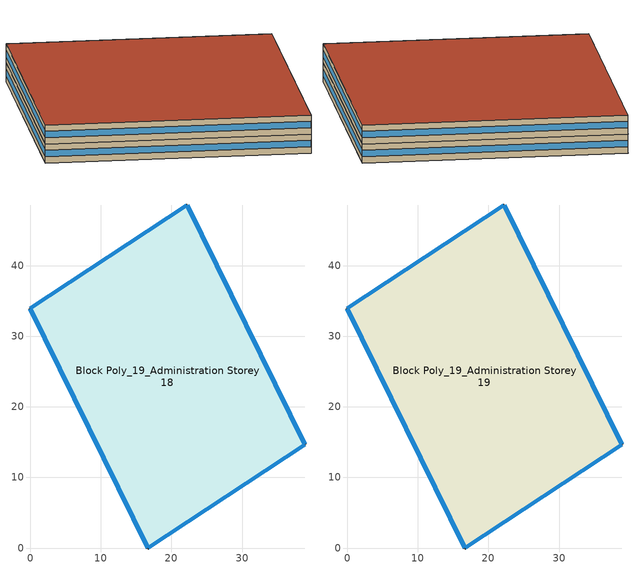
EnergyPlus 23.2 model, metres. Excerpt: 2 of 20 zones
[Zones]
Block Poly_19_Administration Storey 18
 floor to Block Poly_19_Administration Storey 17 (HSCWZ_Public&Industrial_1995_FloorSlab): 22.22,48.59 38.89,14.65 16.67,0 0,33.94 z54
 wall outside (HSCWZ_Public&Industrial_1995_ExtWall): 0,33.94 16.67,0 38.89,14.65 22.22,48.59 0,33.94 z54:57
 window (HSCWZ_Public&Industrial_1995_Win): 0.01,33.92 16.66,0.02 / 16.68,0.01 38.88,14.65 / 38.88,14.67 22.22,48.58 / 22.21,48.59 0.01,33.95 z54.98:56.02
Block Poly_19_Administration Storey 19
 floor to Block Poly_19_Administration Storey 18 (HSCWZ_Public&Industrial_1995_FloorSlab): 22.22,48.59 38.89,14.65 16.67,0 0,33.94 z57
 wall outside (HSCWZ_Public&Industrial_1995_ExtWall): 0,33.94 16.67,0 38.89,14.65 22.22,48.59 0,33.94 z57:60
 window (HSCWZ_Public&Industrial_1995_Win): 0.01,33.92 16.66,0.02 / 16.68,0.01 38.88,14.65 / 38.88,14.67 22.22,48.58 / 22.21,48.59 0.01,33.95 z57.98:59.02
 roof outside (HSCWZ_Public&Industrial_1995_Roof): 38.89,14.65 22.22,48.59 0,33.94 16.67,0 z60
[BUILDING]
shang4hai3shi4_Administration_7_13_1995: North Axis=0; Terrain=City; Loads Convergence Tolerance Value=0.04; Temperature Convergence Tolerance Value=0.4; Solar Distribution=FullExterior; Maximum Number of Warmup Days=25; Minimum Number of Warmup Days=1
[MATERIAL] Thermal Absorptance=0.9; Solar Absorptance=0.7; Visible Absorptance=0.7
Name | Roughness | Thickness | Conductivity | Density | Specific Heat
Concrete | MediumRough | 0.1 | 1.7 | 2240 | 900
Brick | MediumRough | 0.1 | 0.72 | 1920 | 840
Tile | Smooth | 0.02 | 1.3 | 2200 | 900
AsphaltFelt | Smooth | 0.01 | 0.2 | 960 | 1000
Insulation 0.011 | Rough | 0.011 | 0.04 | 40 | 1500
Insulation 0.021 | Rough | 0.021 | 0.04 | 40 | 1500
Insulation 0.022 | Rough | 0.022 | 0.04 | 40 | 1500
[WINDOWMATERIAL:SIMPLEGLAZINGSYSTEM]
HSCWZ_Public&Industrial_1995_Win_material: UFactor=4.5; Solar Heat Gain Coefficient=0.6025
[CONSTRUCTION]
HSCWZ_Public&Industrial_1995_FloorSlab: Tile, Concrete, Insulation 0.021, Concrete, Tile
HSCWZ_Public&Industrial_1995_Win: HSCWZ_Public&Industrial_1995_Win_material
HSCWZ_Public&Industrial_1995_Roof: AsphaltFelt, Concrete, Insulation 0.022
HSCWZ_Public&Industrial_1995_ExtWall: Brick, Concrete, Insulation 0.011
[ZONE] Type=1; Multiplier=1; Ceiling Height=autocalculate; Volume=autocalculate; Floor Area=autocalculate; Part of Total Floor Area=Yes
Block Poly_19_Administration Storey 18; Block Poly_19_Administration Storey 19
[PEOPLE] Number of People Schedule=People_Schedule; Number of People Calculation Method=Area/Person; Floor Area per Person=9; Fraction Radiant=0.3; Sensible Heat Fraction=autocalculate; Activity Level Schedule=CN_GenericActivityLevel; Carbon Dioxide Generation Rate=3.82e-08; Enable ASHRAE 55 Comfort Warnings=No; Mean Radiant Temperature Calculation Type=ZoneAveraged; Clothing Insulation Calculation Method=ClothingInsulationSchedule; Cold Stress Temperature Threshold=15.56; Heat Stress Temperature Threshold=30
Name | Zone or ZoneList or Space or SpaceList
People_Block Poly_19_Administration Storey 18 | Block Poly_19_Administration Storey 18
People_Block Poly_19_Administration Storey 19 | Block Poly_19_Administration Storey 19
[LIGHTS] Schedule=Lights_Schedule; Design Level Calculation Method=Watts/Area; Watts per Zone Floor Area=12; Return Air Fraction=0; Fraction Radiant=0; Fraction Visible=0; Fraction Replaceable=1; EndUse Subcategory=General; Return Air Fraction Calculated from Plenum Temperature=No; Return Air Fraction Function of Plenum Temperature Coefficient 1=0; Return Air Fraction Function of Plenum Temperature Coefficient 2=0
Name | Zone or ZoneList or Space or SpaceList
Lights_Block Poly_19_Administration Storey 18 | Block Poly_19_Administration Storey 18
Lights_Block Poly_19_Administration Storey 19 | Block Poly_19_Administration Storey 19
[ELECTRICEQUIPMENT] Schedule=ElectricEquipment_Schedule; Design Level Calculation Method=Watts/Area; Watts per Zone Floor Area=16; Fraction Latent=0; Fraction Radiant=0; Fraction Lost=0; EndUse Subcategory=General
Name | Zone or ZoneList or Space or SpaceList
ElectricEquipment_Block Poly_19_Administration Storey 18 | Block Poly_19_Administration Storey 18
ElectricEquipment_Block Poly_19_Administration Storey 19 | Block Poly_19_Administration Storey 19
[ZONEINFILTRATION:DESIGNFLOWRATE] Schedule=AirEx_ConditionedTime_Schedule; Design Flow Rate Calculation Method=AirChanges/Hour; Air Changes per Hour=1; Constant Term Coefficient=1; Temperature Term Coefficient=0; Velocity Term Coefficient=0; Velocity Squared Term Coefficient=0
Name | Zone or ZoneList or Space or SpaceList
Infil 19 | Block Poly_19_Administration Storey 18
Infil 20 | Block Poly_19_Administration Storey 19
[HVACTEMPLATE:ZONE:IDEALLOADSAIRSYSTEM] Template Thermostat=HVACTemp; System Availability Schedule=HVAC_ConditionedTime_Schedule; Maximum Heating Supply Air Temperature=50; Minimum Cooling Supply Air Temperature=13; Maximum Heating Supply Air Humidity Ratio=0.0156; Minimum Cooling Supply Air Humidity Ratio=0.0077; Heating Limit=NoLimit; Cooling Limit=NoLimit; Heating Availability Schedule=Heating_Period_Schedule; Cooling Availability Schedule=Cooling_Period_Schedule; Dehumidification Control Type=ConstantSensibleHeatRatio; Cooling Sensible Heat Ratio=0.7; Dehumidification Setpoint=60; Humidification Control Type=None; Humidification Setpoint=30; Outdoor Air Method=None; Outdoor Air Flow Rate per Person=0.00944; Outdoor Air Flow Rate per Zone Floor Area=0; Outdoor Air Flow Rate per Zone=0; Demand Controlled Ventilation Type=None; Outdoor Air Economizer Type=NoEconomizer; Heat Recovery Type=None; Sensible Heat Recovery Effectiveness=0.7; Latent Heat Recovery Effectiveness=0.65
Block Poly_19_Administration Storey 18; Block Poly_19_Administration Storey 19
[SCHEDULE:COMPACT]
People_Schedule; Lights_Schedule: Through: 12/31, For: Weekdays, Until: 07:00, 0, Until: 08:00, 0.1, Until: 09:00, 0.5, Until: 12:00, 0.95, Until: 14:00, 0.8, Until: 18:00, 0.95, Until: 20:00, 0.3, Until: 24:00, 0, For: AllOtherDays, Until: 24:00, 0
ElectricEquipment_Schedule: Through: 12/31, For: Weekdays, Until: 07:00, 0, Until: 08:00, 0.1, Until: 09:00, 0.5, Until: 12:00, 0.95, Until: 14:00, 0.5, Until: 18:00, 0.95, Until: 20:00, 0.3, Until: 24:00, 0, For: AllOtherDays, Until: 24:00, 0
Heating_Period_Schedule: Through: 04/15, For: AllDays, Until: 24:00, 1, Through: 11/01, For: AllDays, Until: 24:00, 0, Through: 12/31, For: AllDays, Until: 24:00, 1
Cooling_Period_Schedule: Through: 04/15, For: AllDays, Until: 24:00, 0, Through: 10/31, For: AllDays, Until: 24:00, 1, Through: 12/31, For: AllDays, Until: 24:00, 0
HVAC_ConditionedTime_Schedule: Through: 12/31, For: Weekdays, Until: 08:00, 0, Until: 18:00, 1, Until: 24:00, 0, For: AllOtherDays, Until: 24:00, 0
AirEx_ConditionedTime_Schedule: Through: 12/31, For: Weekdays, Until: 07:00, 0, Until: 20:00, 2, Until: 24:00, 0, For: AllOtherDays, Until: 24:00, 0
CN_GenericActivityLevel: Through: 12/31, For: Weekdays, Until: 08:00, 80, Until: 18:00, 120, Until: 24:00, 80, For: AllOtherDays, Until: 24:00, 80
